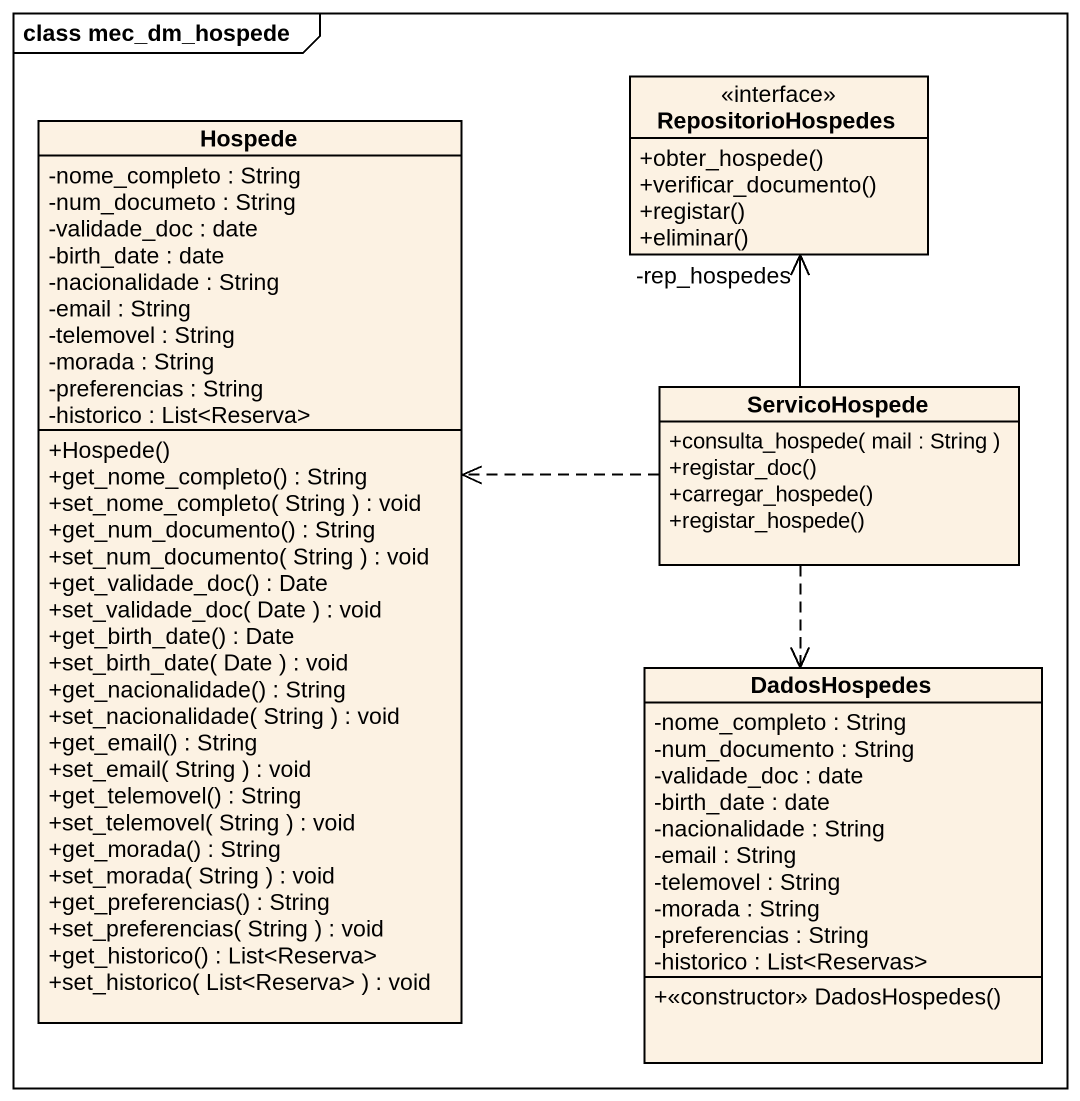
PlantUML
@startuml
mainframe class mec_dm_hospede
hide circle
hide empty members
skinparam classAttributeIconSize 0
interface RepositorioHospedes {
  +obter_hospede()
  +verificar_documento()
  +registar()
  +eliminar()
}
class Hospede {
  -nome_completo : String
  -num_documeto : String
  -validade_doc : date
  -birth_date : date
  -nacionalidade : String
  -email : String
  -telemovel : String
  -morada : String
  -preferencias : String
  -historico : List<Reserva>
  +Hospede()
  +get_nome_completo() : String
  +set_nome_completo( String ) : void
  +get_num_documento() : String
  +set_num_documento( String ) : void
  +get_validade_doc() : Date
  +set_validade_doc( Date ) : void
  +get_birth_date() : Date
  +set_birth_date( Date ) : void
  +get_nacionalidade() : String
  +set_nacionalidade( String ) : void
  +get_email() : String
  +set_email( String ) : void
  +get_telemovel() : String
  +set_telemovel( String ) : void
  +get_morada() : String
  +set_morada( String ) : void
  +get_preferencias() : String
  +set_preferencias( String ) : void
  +get_historico() : List<Reserva>
  +set_historico( List<Reserva> ) : void
}
class ServicoHospede {
  +consulta_hospede( mail : String )
  +registar_doc()
  +carregar_hospede()
  +registar_hospede()
}
class DadosHospedes {
  -nome_completo : String
  -num_documento : String
  -validade_doc : date
  -birth_date : date
  -nacionalidade : String
  -email : String
  -telemovel : String
  -morada : String
  -preferencias : String
  -historico : List<Reservas>
  +<<constructor>> DadosHospedes()
}
ServicoHospede -up-> "-rep_hospedes" RepositorioHospedes
ServicoHospede .left.> Hospede
ServicoHospede ..> DadosHospedes
@enduml
